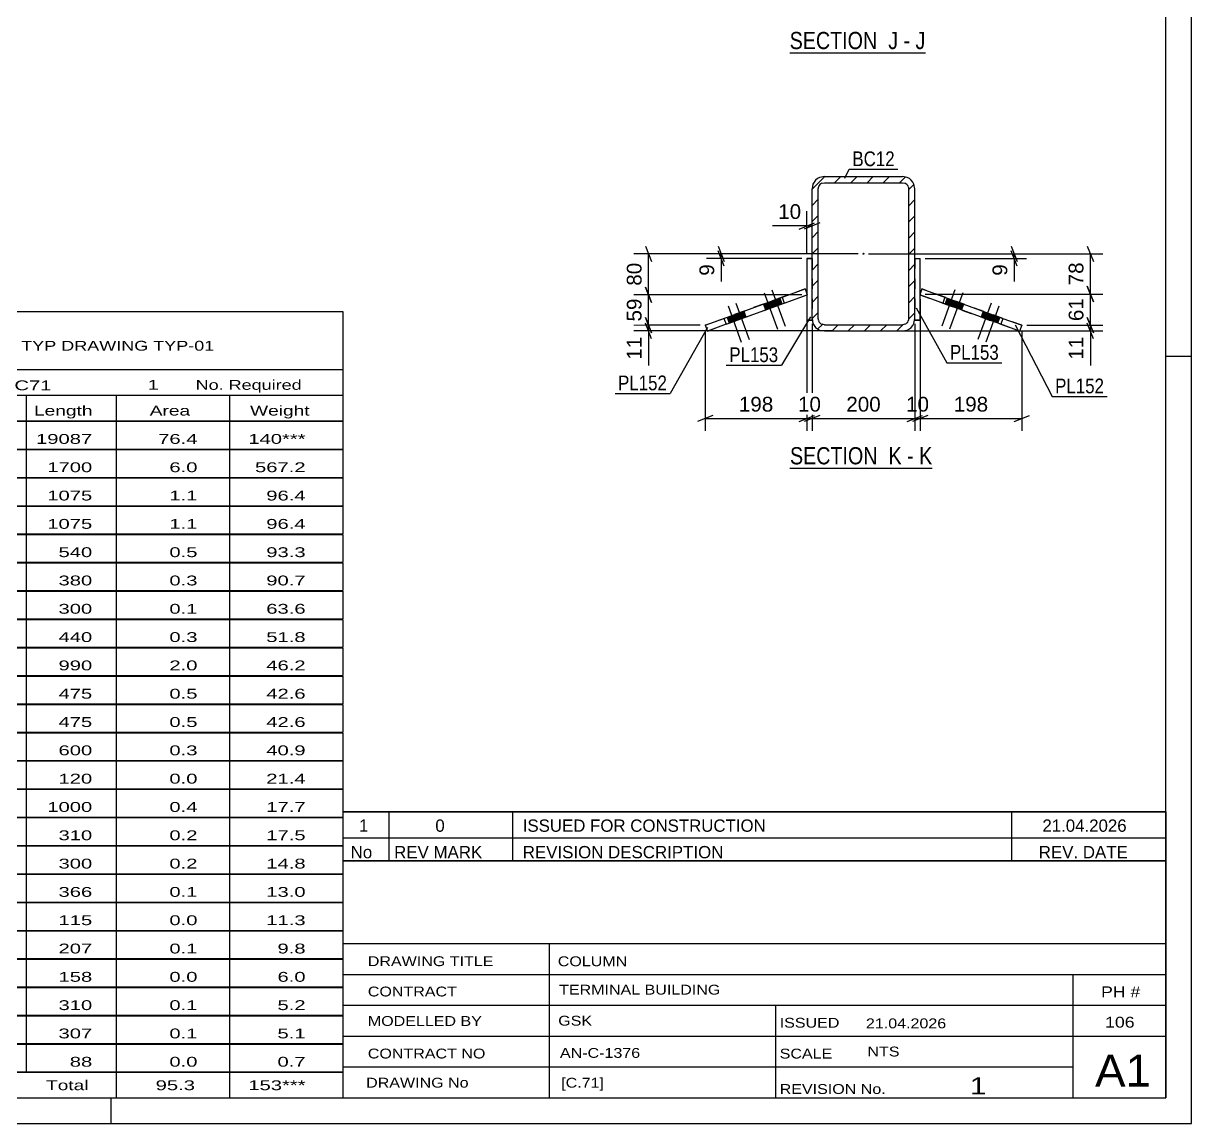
# Model space of a CAD drawing. Header units: millimetres. Extents: x -214 to 627, y -250 to 344.
# Drawn here: x 400.1 to 627.1, y -250.5 to -36.7 of the extents above; entities that cross this region are included whole.
import ezdxf

# ---------------------------------------------------------------- set-up
doc = ezdxf.new("R2010")
doc.units = ezdxf.units.MM
doc.linetypes.add('DXK_LINE_DOT2', pattern=[3.9198, 1.9599, -1.9599])
doc.linetypes.add('DXK_LINE_DOT3', pattern=[5.9187, 2.979, -0.9799, 0.9799, -0.9799])
doc.styles.add('Arial', font='ARIAL.TTF', dxfattribs={"height": 0.2})
doc.styles.add('Arial Narrow', font='ARIALN.TTF', dxfattribs={"height": 0.2})

# ---------------------------------------------------------------- blocks, each defined once
blk = doc.blocks.new('Unknown-284856835-1134')
at = {"color": 5, "linetype": 'Continuous'}
for p, q in [((627.14, -250.46), (627.14, 343.54)), ((622.14, -245.46), (622.14, 338.54)), ((627.14, -101.46), (622.14, -101.46)), ((-208.86, -245.46), (622.14, -245.46)), ((417.14, -250.46), (417.14, -245.46)), ((-213.86, -250.46), (627.14, -250.46))]:
    blk.add_line(p, q, dxfattribs=at)
blk = doc.blocks.new('Unknown-284856835-19 - 1253')
at = {"color": 6, "linetype": 'Continuous'}
blk.add_line((549.08, -123.13), (576.72, -123.13), dxfattribs=at)
at = {"color": 0, "linetype": 'Continuous'}
blk.add_wipeout([(567.18, -122.38), (567.18, -118.88), (549.08, -118.88), (549.08, -122.38)], dxfattribs=at)
at = {"color": 7, "linetype": 'Continuous', "style": 'Arial Narrow'}
blk.add_text('SECTION ', height=3.34, dxfattribs=at).set_placement((549.08, -122.38))
at = {"color": 0, "linetype": 'Continuous'}
blk.add_wipeout([(570.79, -122.38), (570.79, -118.88), (568.23, -118.88), (568.23, -122.38)], dxfattribs=at)
blk.add_wipeout([(573.12, -122.38), (573.12, -118.88), (571.84, -118.88), (571.84, -122.38)], dxfattribs=at)
at = {"color": 7, "linetype": 'Continuous', "style": 'Arial Narrow'}
for s, p in [('K', (568.23, -122.38)), ('-', (571.84, -122.38))]:
    blk.add_text(s, height=3.34, dxfattribs=at).set_placement(p)
at = {"color": 0, "linetype": 'Continuous'}
blk.add_wipeout([(576.72, -122.38), (576.72, -118.88), (574.17, -118.88), (574.17, -122.38)], dxfattribs=at)
at = {"color": 7, "linetype": 'Continuous', "style": 'Arial Narrow'}
blk.add_text('K', height=3.34, dxfattribs=at).set_placement((574.17, -122.38))
blk = doc.blocks.new('Unknown-284856835-15 - 5912')
at = {"color": 6, "linetype": 'Continuous'}
blk.add_line((549.02, -42.46), (575.39, -42.46), dxfattribs=at)
at = {"color": 0, "linetype": 'Continuous'}
blk.add_wipeout([(567.13, -41.71), (567.13, -38.21), (549.02, -38.21), (549.02, -41.71)], dxfattribs=at)
at = {"color": 7, "linetype": 'Continuous', "style": 'Arial Narrow'}
blk.add_text('SECTION ', height=3.34, dxfattribs=at).set_placement((549.02, -41.71))
at = {"color": 0, "linetype": 'Continuous'}
blk.add_wipeout([(570.1, -41.71), (570.1, -38.21), (568.18, -38.21), (568.18, -41.71)], dxfattribs=at)
at = {"color": 7, "linetype": 'Continuous', "style": 'Arial Narrow'}
blk.add_text('J', height=3.34, dxfattribs=at).set_placement((568.18, -41.71))
at = {"color": 0, "linetype": 'Continuous'}
blk.add_wipeout([(572.42, -41.71), (572.42, -38.21), (571.15, -38.21), (571.15, -41.71)], dxfattribs=at)
at = {"color": 7, "linetype": 'Continuous', "style": 'Arial Narrow'}
blk.add_text('-', height=3.34, dxfattribs=at).set_placement((571.15, -41.71))
at = {"color": 0, "linetype": 'Continuous'}
blk.add_wipeout([(575.39, -41.71), (575.39, -38.21), (573.47, -38.21), (573.47, -41.71)], dxfattribs=at)
at = {"color": 7, "linetype": 'Continuous', "style": 'Arial Narrow'}
blk.add_text('J', height=3.34, dxfattribs=at).set_placement((573.47, -41.71))
blk = doc.blocks.new('Bolt-284856835-1392 - 1253')
at = {"linetype": 'Continuous'}
for points in [[(544.32, -92.37), (546.01, -91.76), (545.6, -90.63), (543.91, -91.25)], [(545.83, -91.82), (547.52, -91.21), (547.11, -90.08), (545.42, -90.7)], [(538.8, -94.38), (540.49, -93.76), (540.08, -92.64), (538.39, -93.25)], [(537.29, -94.93), (538.99, -94.31), (538.58, -93.19), (536.88, -93.8)]]:
    blk.add_hatch(color=1, dxfattribs=at).paths.add_polyline_path(points)
at = {"color": 1, "linetype": 'Continuous'}
for p, q in [((545.58, -88.51), (548.14, -95.56)), ((544.07, -89.06), (546.63, -96.11)), ((545.42, -90.7), (545.83, -91.82)), ((545.6, -90.63), (546.01, -91.76)), ((547.11, -90.08), (547.52, -91.21)), ((537.05, -91.61), (539.61, -98.66)), ((538.55, -91.07), (541.12, -98.11)), ((540.08, -92.64), (540.49, -93.76)), ((543.91, -91.25), (544.32, -92.37)), ((536.88, -93.8), (537.29, -94.93)), ((538.39, -93.25), (538.8, -94.38)), ((538.58, -93.19), (538.99, -94.31))]:
    blk.add_line(p, q, dxfattribs=at)
blk = doc.blocks.new('Part-284856835-1376 - 1253')
at = {"linetype": 'Continuous'}
h = blk.add_hatch(dxfattribs=at)
h.set_pattern_fill('', scale=0.7, style=0, pattern_type=0)
h.set_pattern_definition([(45, (553.3642, -94.0709), (-1.57154, 1.57154), [])])
h.paths.add_polyline_path([(553.36, -68.87), (553.36, -94.07), (553.55, -94.99), (554.07, -95.77), (554.85, -96.29), (555.76, -96.47), (570.96, -96.47), (571.88, -96.29), (572.66, -95.77), (573.18, -94.99), (573.36, -94.07), (573.36, -68.87), (573.18, -67.95), (572.66, -67.17), (571.88, -66.65), (570.96, -66.47), (555.76, -66.47), (554.85, -66.65), (554.07, -67.17), (553.55, -67.95)])
h.paths.add_polyline_path([(554.92, -68.02), (555.31, -67.76), (555.76, -67.67), (570.96, -67.67), (571.42, -67.76), (571.81, -68.02), (572.07, -68.41), (572.16, -68.87), (572.16, -94.07), (572.07, -94.53), (571.81, -94.92), (571.42, -95.18), (570.96, -95.27), (555.76, -95.27), (555.31, -95.18), (554.92, -94.92), (554.66, -94.53), (554.56, -94.07), (554.56, -68.87), (554.66, -68.41)])
blk.add_hatch(color=246, dxfattribs=at).paths.add_polyline_path([(563.36, -81.57, -1), (563.36, -81.37, -1)])
at = {"color": 2, "linetype": 'Continuous'}
for p, q in [((553.55, -67.95), (553.36, -68.87)), ((555.76, -66.47), (554.85, -66.65)), ((555.31, -67.76), (555.76, -67.67)), ((555.76, -66.47), (570.96, -66.47)), ((555.76, -67.67), (570.96, -67.67)), ((571.88, -66.65), (570.96, -66.47)), ((570.96, -67.67), (571.42, -67.76)), ((573.36, -68.87), (573.18, -67.95)), ((553.36, -94.07), (553.36, -68.87)), ((554.56, -68.87), (554.66, -68.41)), ((554.56, -94.07), (554.56, -68.87)), ((572.07, -68.41), (572.16, -68.87)), ((572.16, -94.07), (572.16, -68.87)), ((573.36, -94.07), (573.36, -68.87)), ((553.36, -94.07), (553.55, -94.99)), ((554.66, -94.53), (554.56, -94.07)), ((555.76, -95.27), (555.31, -95.18)), ((555.76, -95.27), (570.96, -95.27)), ((571.42, -95.18), (570.96, -95.27)), ((572.16, -94.07), (572.07, -94.53)), ((573.18, -94.99), (573.36, -94.07)), ((554.85, -96.29), (555.76, -96.47)), ((555.76, -96.47), (570.96, -96.47)), ((570.96, -96.47), (571.88, -96.29))]:
    blk.add_line(p, q, dxfattribs=at)
at = {"color": 7, "linetype": 'DXK_LINE_DOT2'}
for p, q in [((555.76, -66.47), (555.76, -66.47)), ((555.76, -67.67), (555.76, -67.67)), ((570.96, -66.47), (570.96, -66.47)), ((570.96, -67.67), (570.96, -67.67)), ((553.36, -68.87), (553.36, -68.87)), ((554.56, -68.87), (554.56, -68.87)), ((572.16, -68.87), (572.16, -68.87)), ((573.36, -68.87), (573.36, -68.87)), ((553.36, -94.07), (553.36, -94.07)), ((554.56, -94.07), (554.56, -94.07)), ((555.76, -95.27), (555.76, -95.27)), ((570.96, -95.27), (570.96, -95.27)), ((572.16, -94.07), (572.16, -94.07)), ((573.36, -94.07), (573.36, -94.07)), ((555.76, -96.47), (555.76, -96.47)), ((570.96, -96.47), (570.96, -96.47))]:
    blk.add_line(p, q, dxfattribs=at)
at = {"color": 7, "linetype": 'DXK_LINE_DOT3'}
blk.add_line((563.36, -81.47), (563.36, -81.47), dxfattribs=at)
at = {"color": 246, "linetype": 'DXK_LINE_DOT2'}
blk.add_line((563.36, -81.47), (563.36, -81.47), dxfattribs=at)
at = {"color": 246, "linetype": 'Continuous'}
blk.add_circle((563.36, -81.47), 0.1, dxfattribs=at)
at = {"color": 2, "linetype": 'Continuous'}
for centre, radius, start, end in [((555.76, -68.87), 2.4, 112.5, 157.5), ((555.76, -68.87), 1.2, 112.5, 157.5), ((570.96, -68.87), 1.2, 22.5, 67.5), ((570.96, -68.87), 2.4, 22.5, 67.5), ((555.76, -94.07), 2.4, 202.5, 247.5), ((555.76, -94.07), 1.2, 202.5, 247.5), ((570.96, -94.07), 1.2, 292.5, 337.5), ((570.96, -94.07), 2.4, 292.5, 337.5)]:
    blk.add_arc(centre, radius, start, end, dxfattribs=at)
blk = doc.blocks.new('Part-284856835-1332 - 1253')
at = {"color": 2, "linetype": 'Continuous'}
for p, q in [((573.36, -82.39), (574.36, -82.39)), ((573.36, -82.4), (574.36, -82.4)), ((574.36, -94.4), (574.36, -82.4)), ((573.36, -94.4), (573.36, -94.07)), ((574.36, -94.4), (573.36, -94.4))]:
    blk.add_line(p, q, dxfattribs=at)
at = {"color": 7, "linetype": 'DXK_LINE_DOT2'}
for p, q in [((573.36, -82.39), (573.36, -94.07)), ((574.36, -82.39), (574.36, -82.4)), ((573.36, -94.39), (574.36, -94.39))]:
    blk.add_line(p, q, dxfattribs=at)
blk = doc.blocks.new('Part-284856835-1316 - 1253')
at = {"color": 2, "linetype": 'Continuous'}
for p, q in [((574.72, -88.3), (574.31, -89.43)), ((574.72, -88.3), (590.48, -94.04)), ((590.07, -95.16), (574.31, -89.43)), ((590.48, -94.04), (590.07, -95.16)), ((593.71, -96.49), (590.07, -95.16)), ((590.48, -94.04), (594.12, -95.36)), ((594.12, -95.36), (593.71, -96.49))]:
    blk.add_line(p, q, dxfattribs=at)
at = {"color": 7, "linetype": 'DXK_LINE_DOT2'}
for p, q in [((574.72, -88.3), (574.31, -89.43)), ((574.72, -88.3), (574.72, -88.3)), ((579.2, -89.93), (574.72, -88.3)), ((574.31, -89.43), (574.31, -89.43)), ((574.31, -89.43), (578.79, -91.06)), ((579.2, -89.93), (578.79, -91.06)), ((594.12, -95.36), (579.2, -89.93)), ((578.79, -91.06), (593.71, -96.49))]:
    blk.add_line(p, q, dxfattribs=at)
blk = doc.blocks.new('Part-284856835-1272 - 1253')
at = {"color": 2, "linetype": 'Continuous'}
for p, q in [((536.24, -94.03), (552, -88.3)), ((552, -88.3), (552.41, -89.43)), ((536.65, -95.16), (552.41, -89.43)), ((532.61, -95.36), (536.24, -94.03)), ((532.61, -95.36), (533.02, -96.49)), ((536.65, -95.16), (533.02, -96.49)), ((536.24, -94.03), (536.65, -95.16))]:
    blk.add_line(p, q, dxfattribs=at)
at = {"color": 7, "linetype": 'DXK_LINE_DOT2'}
for p, q in [((552, -88.3), (547.53, -89.93)), ((552, -88.3), (552, -88.3)), ((552, -88.3), (552.41, -89.43)), ((547.53, -89.93), (532.61, -95.36)), ((547.53, -89.93), (547.94, -91.06)), ((547.94, -91.06), (552.41, -89.43)), ((552.41, -89.43), (552.41, -89.43)), ((533.02, -96.49), (547.94, -91.06))]:
    blk.add_line(p, q, dxfattribs=at)
blk = doc.blocks.new('Part-284856835-1337 - 1253')
at = {"color": 2, "linetype": 'Continuous'}
for p, q in [((552.36, -82.39), (553.36, -82.39)), ((553.36, -82.4), (552.36, -82.4)), ((552.36, -82.4), (552.36, -94.4)), ((552.36, -94.4), (553.36, -94.4)), ((553.36, -94.07), (553.36, -94.4))]:
    blk.add_line(p, q, dxfattribs=at)
at = {"color": 7, "linetype": 'DXK_LINE_DOT2'}
for p, q in [((552.36, -82.4), (552.36, -82.39)), ((552.36, -82.4), (552.36, -82.39)), ((553.36, -82.39), (553.36, -94.07)), ((553.36, -94.39), (552.36, -94.39))]:
    blk.add_line(p, q, dxfattribs=at)
blk = doc.blocks.new('Bolt-284856835-1391 - 1253')
at = {"linetype": 'Continuous'}
for points in [[(579.21, -91.21), (580.9, -91.83), (581.31, -90.7), (579.62, -90.08)], [(580.72, -91.76), (582.41, -92.38), (582.82, -91.25), (581.13, -90.63)], [(586.23, -93.77), (587.93, -94.38), (588.34, -93.25), (586.64, -92.64)], [(587.74, -94.32), (589.43, -94.93), (589.85, -93.8), (588.15, -93.19)]]:
    blk.add_hatch(color=1, dxfattribs=at).paths.add_polyline_path(points)
at = {"color": 1, "linetype": 'Continuous'}
for p, q in [((581.15, -88.51), (578.59, -95.56)), ((579.62, -90.08), (579.21, -91.21)), ((582.66, -89.06), (580.1, -96.11)), ((581.13, -90.63), (580.72, -91.76)), ((581.31, -90.7), (580.9, -91.83)), ((582.82, -91.25), (582.41, -92.38)), ((588.17, -91.07), (585.61, -98.11)), ((586.64, -92.64), (586.23, -93.77)), ((589.68, -91.62), (587.12, -98.66)), ((588.15, -93.19), (587.74, -94.32)), ((588.34, -93.25), (587.93, -94.38)), ((589.85, -93.8), (589.43, -94.93))]:
    blk.add_line(p, q, dxfattribs=at)
blk = doc.blocks.new('StraightDimension-284856835-1444 - 1253')
at = {"color": 7, "linetype": 'Continuous'}
for p, q in [((531.61, -95.36), (518.73, -95.36)), ((520.98, -93.86), (522.18, -96.86)), ((522.18, -97.97), (520.98, -94.97)), ((521.58, -96.47), (521.58, -95.36)), ((557.5, -96.47), (518.73, -96.47))]:
    blk.add_line(p, q, dxfattribs=at)
at = {"color": 0}
blk.add_wipeout([(520.83, -97), (516.63, -97), (516.63, -102.65), (520.83, -102.65)], dxfattribs=at)
at = {"color": 7, "linetype": 'Continuous'}
blk.add_line((521.58, -96.47), (521.58, -103.17), dxfattribs=at)
blk.add_line((521.58, -96.47), (521.58, -103.17), dxfattribs=at)
at = {"color": 3, "style": 'Arial'}
blk.add_text('11', height=2.865, rotation=90.0002, dxfattribs=at).set_placement((520.23, -102.05))
blk = doc.blocks.new('StraightDimension-284856835-1578 - 1253')
at = {"color": 7, "linetype": 'Continuous'}
for p, q in [((595.12, -95.36), (609.86, -95.36)), ((606.86, -93.86), (608.06, -96.86)), ((608.06, -97.97), (606.86, -94.97)), ((607.46, -96.47), (607.46, -95.36)), ((570.13, -96.47), (609.86, -96.47))]:
    blk.add_line(p, q, dxfattribs=at)
at = {"color": 0}
blk.add_wipeout([(606.71, -97), (602.51, -97), (602.51, -102.65), (606.71, -102.65)], dxfattribs=at)
at = {"color": 7, "linetype": 'Continuous'}
blk.add_line((607.46, -96.47), (607.46, -103.17), dxfattribs=at)
blk.add_line((607.46, -96.47), (607.46, -103.17), dxfattribs=at)
at = {"color": 3, "style": 'Arial'}
blk.add_text('11', height=2.865, rotation=90.0002, dxfattribs=at).set_placement((606.11, -102.05))
blk = doc.blocks.new('StraightDimension-284856835-1455 - 1253')
at = {"color": 7, "linetype": 'Continuous'}
for p, q in [((520.98, -87.95), (522.18, -90.95)), ((551.36, -89.45), (518.73, -89.45)), ((521.58, -95.36), (521.58, -89.45)), ((531.61, -95.36), (518.73, -95.36)), ((522.18, -96.86), (520.98, -93.86))]:
    blk.add_line(p, q, dxfattribs=at)
at = {"color": 0}
blk.add_wipeout([(520.83, -89.58), (516.63, -89.58), (516.63, -95.23), (520.83, -95.23)], dxfattribs=at)
at = {"color": 3, "style": 'Arial'}
blk.add_text('59', height=2.865, rotation=90.0002, dxfattribs=at).set_placement((520.23, -94.63))
blk = doc.blocks.new('StraightDimension-284856835-1543 - 1253')
at = {"color": 7, "linetype": 'Continuous'}
for p, q in [((552.36, -90.45), (552.36, -115.88)), ((532.61, -96.36), (532.61, -115.88)), ((534.11, -112.88), (531.11, -114.08)), ((532.61, -113.48), (552.36, -113.48)), ((550.86, -114.08), (553.86, -112.88))]:
    blk.add_line(p, q, dxfattribs=at)
at = {"color": 0}
blk.add_wipeout([(546.42, -112.73), (546.42, -108.53), (538.55, -108.53), (538.55, -112.73)], dxfattribs=at)
at = {"color": 3, "style": 'Arial'}
blk.add_text('198', height=2.865, dxfattribs=at).set_placement((539.15, -112.13))
blk = doc.blocks.new('StraightDimension-284856835-1586 - 1253')
at = {"color": 7, "linetype": 'Continuous'}
for p, q in [((564.36, -81.47), (609.86, -81.47)), ((606.86, -79.97), (608.06, -82.97)), ((607.46, -89.29), (607.46, -81.47)), ((608.06, -90.79), (606.86, -87.79)), ((575.36, -89.29), (609.86, -89.29))]:
    blk.add_line(p, q, dxfattribs=at)
at = {"color": 0}
blk.add_wipeout([(606.71, -82.56), (602.51, -82.56), (602.51, -88.2), (606.71, -88.2)], dxfattribs=at)
at = {"color": 3, "style": 'Arial'}
blk.add_text('78', height=2.865, rotation=90.0002, dxfattribs=at).set_placement((606.11, -87.6))
blk = doc.blocks.new('StraightDimension-284856835-1433 - 1253')
at = {"color": 7, "linetype": 'Continuous'}
for p, q in [((564.36, -81.47), (595.06, -81.47)), ((592.06, -79.97), (593.26, -82.97)), ((593.26, -83.9), (592.06, -80.9)), ((592.66, -82.4), (592.66, -81.47)), ((575.36, -82.4), (595.06, -82.4))]:
    blk.add_line(p, q, dxfattribs=at)
at = {"color": 0}
blk.add_wipeout([(591.91, -82.92), (587.71, -82.92), (587.71, -86.34), (591.91, -86.34)], dxfattribs=at)
at = {"color": 7, "linetype": 'Continuous'}
blk.add_line((592.66, -82.4), (592.66, -86.87), dxfattribs=at)
blk.add_line((592.66, -82.4), (592.66, -86.87), dxfattribs=at)
at = {"color": 3, "style": 'Arial'}
blk.add_text('9', height=2.87, rotation=90.0002, dxfattribs=at).set_placement((591.31, -85.74))
blk = doc.blocks.new('StraightDimension-284856835-1472 - 1253')
at = {"color": 7, "linetype": 'Continuous'}
for p, q in [((562.36, -81.47), (518.73, -81.47)), ((520.98, -79.97), (522.18, -82.97)), ((521.58, -89.45), (521.58, -81.47)), ((522.18, -90.95), (520.98, -87.95)), ((551.36, -89.45), (518.73, -89.45))]:
    blk.add_line(p, q, dxfattribs=at)
at = {"color": 0}
blk.add_wipeout([(520.83, -82.64), (516.63, -82.64), (516.63, -88.28), (520.83, -88.28)], dxfattribs=at)
at = {"color": 3, "style": 'Arial'}
blk.add_text('80', height=2.865, rotation=90.0002, dxfattribs=at).set_placement((520.23, -87.68))
blk = doc.blocks.new('StraightDimension-284856835-1487 - 1253')
at = {"color": 7, "linetype": 'Continuous'}
for p, q in [((574.36, -90.29), (574.36, -115.88)), ((573.36, -95.07), (573.36, -115.88)), ((571.86, -114.08), (574.86, -112.88)), ((575.86, -112.88), (572.86, -114.08)), ((573.36, -113.48), (574.36, -113.48))]:
    blk.add_line(p, q, dxfattribs=at)
at = {"color": 0}
blk.add_wipeout([(576.69, -112.73), (576.69, -108.53), (571.04, -108.53), (571.04, -112.73)], dxfattribs=at)
at = {"color": 3, "style": 'Arial'}
blk.add_text('10', height=2.865, dxfattribs=at).set_placement((571.64, -112.13))
blk = doc.blocks.new('StraightDimension-284856835-1503 - 1253')
at = {"color": 7, "linetype": 'Continuous'}
for p, q in [((574.36, -90.29), (574.36, -115.88)), ((594.12, -96.36), (594.12, -115.88)), ((575.86, -112.88), (572.86, -114.08)), ((574.36, -113.48), (594.12, -113.48)), ((592.62, -114.08), (595.62, -112.88))]:
    blk.add_line(p, q, dxfattribs=at)
at = {"color": 0}
blk.add_wipeout([(588.18, -112.73), (588.18, -108.53), (580.31, -108.53), (580.31, -112.73)], dxfattribs=at)
at = {"color": 3, "style": 'Arial'}
blk.add_text('198', height=2.865, dxfattribs=at).set_placement((580.91, -112.13))
blk = doc.blocks.new('StraightDimension-284856835-1512 - 1253')
at = {"color": 7, "linetype": 'Continuous'}
for p, q in [((553.36, -95.07), (553.36, -115.88)), ((573.36, -95.07), (573.36, -115.88)), ((554.86, -112.88), (551.86, -114.08)), ((553.36, -113.48), (573.36, -113.48)), ((571.86, -114.08), (574.86, -112.88))]:
    blk.add_line(p, q, dxfattribs=at)
at = {"color": 0}
blk.add_wipeout([(567.3, -112.73), (567.3, -108.53), (559.43, -108.53), (559.43, -112.73)], dxfattribs=at)
at = {"color": 3, "style": 'Arial'}
blk.add_text('200', height=2.865, dxfattribs=at).set_placement((560.03, -112.13))
blk = doc.blocks.new('StraightDimension-284856835-1526 - 1253')
at = {"color": 7, "linetype": 'Continuous'}
for p, q in [((552.36, -90.45), (552.36, -115.88)), ((553.36, -95.07), (553.36, -115.88)), ((550.86, -114.08), (553.86, -112.88)), ((554.86, -112.88), (551.86, -114.08)), ((552.36, -113.48), (553.36, -113.48))]:
    blk.add_line(p, q, dxfattribs=at)
at = {"color": 0}
blk.add_wipeout([(555.69, -112.73), (555.69, -108.53), (550.04, -108.53), (550.04, -112.73)], dxfattribs=at)
at = {"color": 3, "style": 'Arial'}
blk.add_text('10', height=2.865, dxfattribs=at).set_placement((550.64, -112.13))
blk = doc.blocks.new('StraightDimension-284856835-1556 - 1253')
at = {"color": 7, "linetype": 'Continuous'}
for p, q in [((552.36, -81.39), (552.36, -73.21)), ((553.36, -81.39), (553.36, -73.21)), ((550.86, -76.66), (553.86, -75.46)), ((554.86, -75.46), (551.86, -76.66)), ((552.36, -76.06), (553.36, -76.06))]:
    blk.add_line(p, q, dxfattribs=at)
at = {"color": 0}
blk.add_wipeout([(551.84, -75.31), (551.84, -71.11), (546.19, -71.11), (546.19, -75.31)], dxfattribs=at)
at = {"color": 7, "linetype": 'Continuous'}
blk.add_line((552.36, -76.06), (545.67, -76.06), dxfattribs=at)
blk.add_line((552.36, -76.06), (545.67, -76.06), dxfattribs=at)
at = {"color": 3, "style": 'Arial'}
blk.add_text('10', height=2.865, dxfattribs=at).set_placement((546.79, -74.71))
blk = doc.blocks.new('StraightDimension-284856835-1567 - 1253')
at = {"color": 7, "linetype": 'Continuous'}
for p, q in [((606.86, -87.79), (608.06, -90.79)), ((575.36, -89.29), (609.86, -89.29)), ((607.46, -95.36), (607.46, -89.29)), ((595.12, -95.36), (609.86, -95.36)), ((608.06, -96.86), (606.86, -93.86))]:
    blk.add_line(p, q, dxfattribs=at)
at = {"color": 0}
blk.add_wipeout([(606.71, -89.5), (602.51, -89.5), (602.51, -95.15), (606.71, -95.15)], dxfattribs=at)
at = {"color": 3, "style": 'Arial'}
blk.add_text('61', height=2.865, rotation=90.0002, dxfattribs=at).set_placement((606.11, -94.55))
blk = doc.blocks.new('StraightDimension-284856835-1598 - 1253')
at = {"color": 7, "linetype": 'Continuous'}
for p, q in [((562.36, -81.47), (532.85, -81.47)), ((535.1, -79.97), (536.3, -82.97)), ((536.3, -83.89), (535.1, -80.89)), ((535.7, -82.39), (535.7, -81.47)), ((551.36, -82.39), (532.85, -82.39))]:
    blk.add_line(p, q, dxfattribs=at)
at = {"color": 0}
blk.add_wipeout([(534.95, -82.92), (530.75, -82.92), (530.75, -86.34), (534.95, -86.34)], dxfattribs=at)
at = {"color": 7, "linetype": 'Continuous'}
blk.add_line((535.7, -82.39), (535.7, -86.87), dxfattribs=at)
blk.add_line((535.7, -82.39), (535.7, -86.87), dxfattribs=at)
at = {"color": 3, "style": 'Arial'}
blk.add_text('9', height=2.87, rotation=90.0002, dxfattribs=at).set_placement((534.35, -85.74))
blk = doc.blocks.new('Unknown-284856835-10414')
at = {"color": 7, "linetype": 'Continuous'}
for p, q in [((462.14, -199.41), (462.14, -245.46)), ((462.14, -199.41), (622.14, -199.41)), ((622.14, -199.46), (622.14, -245.46)), ((462.14, -215.46), (622.14, -215.46)), ((502.28, -215.46), (502.28, -245.46)), ((462.14, -221.46), (622.14, -221.46)), ((604.14, -245.41), (604.14, -221.41)), ((462.14, -227.46), (622.14, -227.46)), ((546.28, -227.46), (546.28, -245.46)), ((462.14, -233.46), (622.14, -233.46)), ((462.14, -239.46), (604.14, -239.46)), ((462.14, -245.46), (622.14, -245.46))]:
    blk.add_line(p, q, dxfattribs=at)
at = {"color": 7, "style": 'Arial Narrow'}
for s, height, width, p in [('DRAWING TITLE', 1.9089, 1.425378, (467.03, -219.86)), ('COLUMN', 1.909, 1.425378, (503.95, -219.88)), ('CONTRACT', 1.909, 1.425378, (467.03, -225.75)), ('TERMINAL BUILDING', 1.9089, 1.425378, (504.2, -225.39)), ('MODELLED BY', 1.9089, 1.425378, (467.03, -231.48)), ('GSK', 1.909, 1.425378, (504.03, -231.42)), ('ISSUED', 1.909, 1.425378, (547.08, -231.82)), ('21.04.2026', 1.909, 1.425378, (563.84, -231.94)), ('CONTRACT NO', 1.9089, 1.425378, (467.03, -237.8)), ('AN-C-1376', 1.909, 1.425378, (504.37, -237.68)), ('SCALE', 1.909, 1.425378, (547.08, -237.81)), ('A1', 6.204, 1.25, (608.38, -243.26)), ('DRAWING No', 1.909, 1.425378, (466.7, -243.46)), ('[C.71]', 1.909, 1.425378, (504.61, -243.47)), ('REVISION No.', 1.9089, 1.425378, (547.08, -244.69)), ('1', 3.34, 1.5, (584.06, -244.78))]:
    blk.add_text(s, height=height, dxfattribs=dict(at, width=width)).set_placement(p)
at = {"color": 7, "linetype": 'Continuous', "style": 'Arial Narrow'}
for s, height, width, p in [('PH #', 2.1, 1.42538, (609.54, -225.91)), ('106', 2.1, 1.42538, (610.33, -231.81)), ('NTS', 1.909, 1.425378, (564.14, -237.41))]:
    blk.add_text(s, height=height, dxfattribs=dict(at, width=width)).set_placement(p)
blk = doc.blocks.new('Unknown-284856835-10415')
at = {"color": 7, "linetype": 'Continuous'}
for p, q in [((302.14, -92.71), (462.14, -92.71)), ((302.14, -103.96), (302.14, -92.71)), ((462.14, -92.71), (462.14, -103.96)), ((302.14, -103.96), (462.14, -103.96)), ((302.14, -103.96), (302.14, -108.96)), ((462.14, -103.96), (462.14, -108.96)), ((302.14, -108.96), (462.14, -108.96)), ((302.14, -108.96), (302.14, -113.96)), ((326.14, -108.96), (326.14, -113.96)), ((361.64, -108.96), (361.64, -113.96)), ((387.64, -108.96), (387.64, -113.96)), ((400.64, -108.96), (400.64, -113.96)), ((418.14, -108.96), (418.14, -113.96)), ((440.14, -108.96), (440.14, -113.96)), ((462.14, -108.96), (462.14, -113.96)), ((302.14, -113.96), (462.14, -113.96)), ((302.14, -114.01), (302.14, -119.41)), ((302.14, -114.01), (462.14, -114.01)), ((326.14, -113.96), (326.14, -119.46)), ((361.64, -113.96), (361.64, -119.46)), ((387.64, -113.96), (387.64, -119.46)), ((400.64, -113.96), (400.64, -119.46)), ((418.14, -113.96), (418.14, -119.46)), ((440.14, -113.96), (440.14, -119.46)), ((462.14, -114.01), (462.14, -119.41)), ((302.14, -119.41), (462.14, -119.41)), ((302.14, -119.51), (302.14, -124.91)), ((302.14, -119.51), (462.14, -119.51)), ((326.14, -119.46), (326.14, -124.96)), ((361.64, -119.46), (361.64, -124.96)), ((387.64, -119.46), (387.64, -124.96)), ((400.64, -119.46), (400.64, -124.96)), ((418.14, -119.46), (418.14, -124.96)), ((440.14, -119.46), (440.14, -124.96)), ((462.14, -119.51), (462.14, -124.91)), ((302.14, -124.91), (462.14, -124.91)), ((302.14, -125.01), (302.14, -130.41)), ((302.14, -125.01), (462.14, -125.01)), ((326.14, -124.96), (326.14, -130.46)), ((361.64, -124.96), (361.64, -130.46)), ((387.64, -124.96), (387.64, -130.46)), ((400.64, -124.96), (400.64, -130.46)), ((418.14, -124.96), (418.14, -130.46)), ((440.14, -124.96), (440.14, -130.46)), ((462.14, -125.01), (462.14, -130.41)), ((302.14, -130.41), (462.14, -130.41)), ((302.14, -130.51), (302.14, -135.91)), ((302.14, -130.51), (462.14, -130.51)), ((326.14, -130.46), (326.14, -135.96)), ((361.64, -130.46), (361.64, -135.96)), ((387.64, -130.46), (387.64, -135.96)), ((400.64, -130.46), (400.64, -135.96)), ((418.14, -130.46), (418.14, -135.96)), ((440.14, -130.46), (440.14, -135.96)), ((462.14, -130.51), (462.14, -135.91)), ((302.14, -135.91), (462.14, -135.91)), ((302.14, -136.01), (302.14, -141.41)), ((302.14, -136.01), (462.14, -136.01)), ((326.14, -135.96), (326.14, -141.46)), ((361.64, -135.96), (361.64, -141.46)), ((387.64, -135.96), (387.64, -141.46)), ((400.64, -135.96), (400.64, -141.46)), ((418.14, -135.96), (418.14, -141.46)), ((440.14, -135.96), (440.14, -141.46)), ((462.14, -136.01), (462.14, -141.41)), ((302.14, -141.41), (462.14, -141.41)), ((302.14, -141.51), (302.14, -146.91)), ((302.14, -141.51), (462.14, -141.51)), ((326.14, -141.46), (326.14, -146.96)), ((361.64, -141.46), (361.64, -146.96)), ((387.64, -141.46), (387.64, -146.96)), ((400.64, -141.46), (400.64, -146.96)), ((418.14, -141.46), (418.14, -146.96)), ((440.14, -141.46), (440.14, -146.96)), ((462.14, -141.51), (462.14, -146.91)), ((302.14, -146.91), (462.14, -146.91)), ((302.14, -147.01), (302.14, -152.41)), ((302.14, -147.01), (462.14, -147.01)), ((326.14, -146.96), (326.14, -152.46)), ((361.64, -146.96), (361.64, -152.46)), ((387.64, -146.96), (387.64, -152.46)), ((400.64, -146.96), (400.64, -152.46)), ((418.14, -146.96), (418.14, -152.46)), ((440.14, -146.96), (440.14, -152.46)), ((462.14, -147.01), (462.14, -152.41)), ((302.14, -152.41), (462.14, -152.41)), ((302.14, -152.51), (302.14, -157.91)), ((302.14, -152.51), (462.14, -152.51)), ((326.14, -152.46), (326.14, -157.96)), ((361.64, -152.46), (361.64, -157.96)), ((387.64, -152.46), (387.64, -157.96)), ((400.64, -152.46), (400.64, -157.96)), ((418.14, -152.46), (418.14, -157.96)), ((440.14, -152.46), (440.14, -157.96)), ((462.14, -152.51), (462.14, -157.91)), ((302.14, -157.91), (462.14, -157.91)), ((302.14, -158.01), (302.14, -163.41)), ((302.14, -158.01), (462.14, -158.01)), ((326.14, -157.96), (326.14, -163.46)), ((361.64, -157.96), (361.64, -163.46)), ((387.64, -157.96), (387.64, -163.46)), ((400.64, -157.96), (400.64, -163.46)), ((418.14, -157.96), (418.14, -163.46)), ((440.14, -157.96), (440.14, -163.46)), ((462.14, -158.01), (462.14, -163.41)), ((302.14, -163.41), (462.14, -163.41)), ((326.14, -163.46), (326.14, -168.96)), ((361.64, -163.46), (361.64, -168.96)), ((387.64, -163.46), (387.64, -168.96)), ((400.64, -163.46), (400.64, -168.96)), ((418.14, -163.46), (418.14, -168.96)), ((440.14, -163.46), (440.14, -168.96)), ((302.14, -163.51), (302.14, -168.91)), ((302.14, -163.51), (462.14, -163.51)), ((462.14, -163.51), (462.14, -168.91)), ((302.14, -168.91), (462.14, -168.91)), ((302.14, -169.01), (302.14, -174.41)), ((302.14, -169.01), (462.14, -169.01)), ((326.14, -168.96), (326.14, -174.46)), ((361.64, -168.96), (361.64, -174.46)), ((387.64, -168.96), (387.64, -174.46)), ((400.64, -168.96), (400.64, -174.46)), ((418.14, -168.96), (418.14, -174.46)), ((440.14, -168.96), (440.14, -174.46)), ((462.14, -169.01), (462.14, -174.41)), ((302.14, -174.41), (462.14, -174.41)), ((302.14, -174.51), (302.14, -179.91)), ((302.14, -174.51), (462.14, -174.51)), ((326.14, -174.46), (326.14, -179.96)), ((361.64, -174.46), (361.64, -179.96)), ((387.64, -174.46), (387.64, -179.96)), ((400.64, -174.46), (400.64, -179.96)), ((418.14, -174.46), (418.14, -179.96)), ((440.14, -174.46), (440.14, -179.96)), ((462.14, -174.51), (462.14, -179.91)), ((302.14, -179.91), (462.14, -179.91)), ((302.14, -180.01), (302.14, -185.41)), ((302.14, -180.01), (462.14, -180.01)), ((326.14, -179.96), (326.14, -185.46)), ((361.64, -179.96), (361.64, -185.46)), ((387.64, -179.96), (387.64, -185.46)), ((400.64, -179.96), (400.64, -185.46)), ((418.14, -179.96), (418.14, -185.46)), ((440.14, -179.96), (440.14, -185.46)), ((462.14, -180.01), (462.14, -185.41)), ((302.14, -185.41), (462.14, -185.41)), ((302.14, -185.51), (302.14, -190.91)), ((302.14, -185.51), (462.14, -185.51)), ((326.14, -185.46), (326.14, -190.96)), ((361.64, -185.46), (361.64, -190.96)), ((387.64, -185.46), (387.64, -190.96)), ((400.64, -185.46), (400.64, -190.96)), ((418.14, -185.46), (418.14, -190.96)), ((440.14, -185.46), (440.14, -190.96)), ((462.14, -185.51), (462.14, -190.91)), ((302.14, -190.91), (462.14, -190.91)), ((302.14, -191.01), (302.14, -196.41)), ((302.14, -191.01), (462.14, -191.01)), ((326.14, -190.96), (326.14, -196.46)), ((361.64, -190.96), (361.64, -196.46)), ((387.64, -190.96), (387.64, -196.46)), ((400.64, -190.96), (400.64, -196.46)), ((418.14, -190.96), (418.14, -196.46)), ((440.14, -190.96), (440.14, -196.46)), ((462.14, -191.01), (462.14, -196.41)), ((302.14, -196.41), (462.14, -196.41)), ((302.14, -196.51), (302.14, -201.91)), ((302.14, -196.51), (462.14, -196.51)), ((326.14, -196.46), (326.14, -201.96)), ((361.64, -196.46), (361.64, -201.96)), ((387.64, -196.46), (387.64, -201.96)), ((400.64, -196.46), (400.64, -201.96)), ((418.14, -196.46), (418.14, -201.96)), ((440.14, -196.46), (440.14, -201.96)), ((462.14, -196.51), (462.14, -201.91)), ((302.14, -201.91), (462.14, -201.91)), ((302.14, -202.01), (302.14, -207.41)), ((302.14, -202.01), (462.14, -202.01)), ((326.14, -201.96), (326.14, -207.46)), ((361.64, -201.96), (361.64, -207.46)), ((387.64, -201.96), (387.64, -207.46)), ((400.64, -201.96), (400.64, -207.46)), ((418.14, -201.96), (418.14, -207.46)), ((440.14, -201.96), (440.14, -207.46)), ((462.14, -202.01), (462.14, -207.41)), ((302.14, -207.41), (462.14, -207.41)), ((302.14, -207.51), (302.14, -212.91)), ((302.14, -207.51), (462.14, -207.51)), ((326.14, -207.46), (326.14, -212.96)), ((361.64, -207.46), (361.64, -212.96)), ((387.64, -207.46), (387.64, -212.96)), ((400.64, -207.46), (400.64, -212.96)), ((418.14, -207.46), (418.14, -212.96)), ((440.14, -207.46), (440.14, -212.96)), ((462.14, -207.51), (462.14, -212.91)), ((302.14, -212.91), (462.14, -212.91)), ((302.14, -213.01), (302.14, -218.41)), ((302.14, -213.01), (462.14, -213.01)), ((326.14, -212.96), (326.14, -218.46)), ((361.64, -212.96), (361.64, -218.46)), ((387.64, -212.96), (387.64, -218.46)), ((400.64, -212.96), (400.64, -218.46)), ((418.14, -212.96), (418.14, -218.46)), ((440.14, -212.96), (440.14, -218.46)), ((462.14, -213.01), (462.14, -218.41)), ((302.14, -218.41), (462.14, -218.41)), ((302.14, -218.51), (302.14, -223.91)), ((302.14, -218.51), (462.14, -218.51)), ((326.14, -218.46), (326.14, -223.96)), ((361.64, -218.46), (361.64, -223.96)), ((387.64, -218.46), (387.64, -223.96)), ((400.64, -218.46), (400.64, -223.96)), ((418.14, -218.46), (418.14, -223.96)), ((440.14, -218.46), (440.14, -223.96)), ((462.14, -218.51), (462.14, -223.91)), ((302.14, -223.91), (462.14, -223.91)), ((302.14, -224.01), (302.14, -229.41)), ((302.14, -224.01), (462.14, -224.01)), ((326.14, -223.96), (326.14, -229.46)), ((361.64, -223.96), (361.64, -229.46)), ((387.64, -223.96), (387.64, -229.46)), ((400.64, -223.96), (400.64, -229.46)), ((418.14, -223.96), (418.14, -229.46)), ((440.14, -223.96), (440.14, -229.46)), ((462.14, -224.01), (462.14, -229.41)), ((302.14, -229.41), (462.14, -229.41)), ((302.14, -229.51), (302.14, -234.91)), ((302.14, -229.51), (462.14, -229.51)), ((326.14, -229.46), (326.14, -234.96)), ((361.64, -229.46), (361.64, -234.96)), ((387.64, -229.46), (387.64, -234.96)), ((400.64, -229.46), (400.64, -234.96)), ((418.14, -229.46), (418.14, -234.96)), ((440.14, -229.46), (440.14, -234.96)), ((462.14, -229.51), (462.14, -234.91)), ((302.14, -234.91), (462.14, -234.91)), ((302.14, -235.01), (302.14, -240.41)), ((302.14, -235.01), (462.14, -235.01)), ((326.14, -234.96), (326.14, -240.46)), ((361.64, -234.96), (361.64, -240.46)), ((387.64, -234.96), (387.64, -240.46)), ((400.64, -234.96), (400.64, -240.46)), ((418.14, -234.96), (418.14, -240.46)), ((440.14, -234.96), (440.14, -240.46)), ((462.14, -235.01), (462.14, -240.41)), ((302.14, -240.41), (462.14, -240.41)), ((302.14, -240.46), (462.14, -240.46)), ((302.14, -240.46), (302.14, -245.46)), ((418.14, -240.46), (418.14, -245.46)), ((440.14, -240.46), (440.14, -245.46)), ((462.14, -240.46), (462.14, -245.46)), ((302.14, -245.46), (462.14, -245.46))]:
    blk.add_line(p, q, dxfattribs=at)
at = {"color": 7, "style": 'Arial Narrow'}
for s, height, width, p in [('GENERAL NOTES & WELD DETAILS :', 2.8633, 1.4, (303.3, -100.4)), ('REFER TYP DRAWING TYP-01', 1.9089, 1.6, (386.84, -100.3)), ("MATERIAL LIST FOR ASSEMBLY MK'D", 1.9089, 1.6, (303.3, -107.9)), ('C71', 1.909, 1.794707, (398.34, -107.99)), ('1', 1.91, 1.794707, (424.23, -107.9)), ('No. Required', 1.9089, 1.6, (433.56, -107.9)), ('Mark', 1.909, 1.7, (303.48, -112.96)), ('Profile', 1.909, 1.7, (336.56, -112.96)), ('Material', 1.909, 1.7, (366.68, -112.9)), ('No.', 1.909, 1.7, (391.64, -112.9)), ('Length', 1.909, 1.7, (402.14, -112.9)), ('Area', 1.909, 1.7, (424.64, -112.9)), ('Weight', 1.909, 1.7, (444.14, -112.9))]:
    blk.add_text(s, height=height, dxfattribs=dict(at, width=width)).set_placement(p)
at = {"color": 7, "linetype": 'Continuous', "style": 'Arial Narrow'}
for s, height, width, p in [('C71', 1.909, 1.794707, (303.64, -118.4)), ('SHS1000*24', 1.909, 1.794707, (328.14, -118.4)), ('E350', 1.909, 1.794707, (367.88, -118.4)), ('1', 1.91, 1.794707, (392, -118.4)), ('19087', 1.909, 1.794707, (402.54, -118.4)), ('76.4', 1.909, 1.794707, (426.28, -118.4)), ('140***', 1.909, 1.794707, (443.8, -118.4)), ('BP3', 1.909, 1.794707, (303.64, -123.9)), ('PL25*1700', 1.909, 1.794707, (328.14, -123.9)), ('E350', 1.909, 1.794707, (367.88, -123.9)), ('1', 1.91, 1.794707, (392, -123.9)), ('1700', 1.909, 1.794707, (404.73, -123.9)), ('6.0', 1.909, 1.794707, (428.46, -123.9)), ('567.2', 1.909, 1.794707, (445.1, -123.9)), ('BC12', 1.909, 1.794707, (303.64, -129.4)), ('RHS300*200*12', 1.9089, 1.794707, (328.14, -129.4)), ('E350', 1.909, 1.794707, (367.88, -129.4)), ('1', 1.91, 1.794707, (392, -129.4)), ('1075', 1.909, 1.794707, (404.73, -129.4)), ('1.1', 1.909, 1.794707, (428.46, -129.4)), ('96.4', 1.909, 1.794707, (447.29, -129.4)), ('TC10', 1.909, 1.794707, (303.64, -134.9)), ('RHS300*200*12', 1.9089, 1.794707, (328.14, -134.9)), ('E350', 1.909, 1.794707, (367.88, -134.9)), ('1', 1.91, 1.794707, (392, -134.9)), ('1075', 1.909, 1.794707, (404.73, -134.9)), ('1.1', 1.909, 1.794707, (428.46, -134.9)), ('96.4', 1.909, 1.794707, (447.29, -134.9)), ('SP5', 1.909, 1.794707, (303.64, -140.4)), ('PL25*440', 1.909, 1.794707, (328.14, -140.4)), ('E350', 1.909, 1.794707, (367.88, -140.4)), ('2', 1.91, 1.794707, (392, -140.4)), ('540', 1.909, 1.794707, (406.91, -140.4)), ('0.5', 1.909, 1.794707, (428.46, -140.4)), ('93.3', 1.909, 1.794707, (447.29, -140.4)), ('SP20', 1.909, 1.794707, (303.64, -145.9)), ('PL20*380', 1.909, 1.794707, (328.14, -145.9)), ('E350', 1.909, 1.794707, (367.88, -145.9)), ('4', 1.91, 1.794707, (392, -145.9)), ('380', 1.909, 1.794707, (406.91, -145.9)), ('0.3', 1.909, 1.794707, (428.46, -145.9)), ('90.7', 1.909, 1.794707, (447.29, -145.9)), ('ST1', 1.909, 1.794707, (303.64, -151.4)), ('PL20*300', 1.909, 1.794707, (328.14, -151.4)), ('E350', 1.909, 1.794707, (367.88, -151.4)), ('8', 1.91, 1.794707, (392, -151.4)), ('300', 1.909, 1.794707, (406.91, -151.4)), ('0.1', 1.909, 1.794707, (428.46, -151.4)), ('63.6', 1.909, 1.794707, (447.29, -151.4)), ('SP6', 1.909, 1.794707, (303.64, -156.9)), ('PL25*300', 1.909, 1.794707, (328.14, -156.9)), ('E350', 1.909, 1.794707, (367.88, -156.9)), ('2', 1.91, 1.794707, (392, -156.9)), ('440', 1.909, 1.794707, (406.91, -156.9)), ('0.3', 1.909, 1.794707, (428.46, -156.9)), ('51.8', 1.909, 1.794707, (447.29, -156.9)), ('PL101', 1.909, 1.794707, (303.64, -162.4)), ('PL6*990', 1.909, 1.794707, (328.14, -162.4)), ('E350', 1.909, 1.794707, (367.88, -162.4)), ('1', 1.91, 1.794707, (392, -162.4)), ('990', 1.909, 1.794707, (406.91, -162.4)), ('2.0', 1.909, 1.794707, (428.46, -162.4)), ('46.2', 1.909, 1.794707, (447.29, -162.4)), ('BC1', 1.909, 1.794707, (303.64, -167.9)), ('RHS300*200*12', 1.9089, 1.794707, (328.14, -167.9)), ('E350', 1.909, 1.794707, (367.88, -167.9)), ('1', 1.91, 1.794707, (392, -167.9)), ('475', 1.909, 1.794707, (406.91, -167.9)), ('0.5', 1.909, 1.794707, (428.46, -167.9)), ('42.6', 1.909, 1.794707, (447.29, -167.9)), ('TC7', 1.909, 1.794707, (303.64, -173.4)), ('RHS300*200*12', 1.9089, 1.794707, (328.14, -173.4)), ('E350', 1.909, 1.794707, (367.88, -173.4)), ('1', 1.91, 1.794707, (392, -173.4)), ('475', 1.909, 1.794707, (406.91, -173.4)), ('0.5', 1.909, 1.794707, (428.46, -173.4)), ('42.6', 1.909, 1.794707, (447.29, -173.4)), ('TC657', 1.909, 1.794707, (303.64, -178.9)), ('SHS150*8', 1.909, 1.794707, (328.14, -178.9)), ('E350', 1.909, 1.794707, (367.88, -178.9)), ('2', 1.91, 1.794707, (392, -178.9)), ('600', 1.909, 1.794707, (406.91, -178.9)), ('0.3', 1.909, 1.794707, (428.46, -178.9)), ('40.9', 1.909, 1.794707, (447.29, -178.9)), ('ST5', 1.909, 1.794707, (303.64, -184.4)), ('PL12*120', 1.909, 1.794707, (328.14, -184.4)), ('E350', 1.909, 1.794707, (367.88, -184.4)), ('32', 1.909, 1.794707, (390.91, -184.4)), ('120', 1.909, 1.794707, (406.91, -184.4)), ('0.0', 1.909, 1.794707, (428.46, -184.4)), ('21.4', 1.909, 1.794707, (447.29, -184.4)), ('M1557', 1.909, 1.794707, (303.64, -189.9)), ('RHS100*100*6', 1.9089, 1.794707, (328.14, -189.9)), ('E350', 1.909, 1.794707, (367.88, -189.9)), ('1', 1.91, 1.794707, (392, -189.9)), ('1000', 1.909, 1.794707, (404.73, -189.9)), ('0.4', 1.909, 1.794707, (428.46, -189.9)), ('17.7', 1.909, 1.794707, (447.29, -189.9)), ('PL761', 1.909, 1.794707, (303.64, -195.4)), ('PL12*300', 1.909, 1.794707, (328.14, -195.4)), ('E350', 1.909, 1.794707, (367.88, -195.4)), ('2', 1.91, 1.794707, (392, -195.4)), ('310', 1.909, 1.794707, (406.91, -195.4)), ('0.2', 1.909, 1.794707, (428.46, -195.4)), ('17.5', 1.909, 1.794707, (447.29, -195.4)), ('BC46', 1.909, 1.794707, (303.64, -200.9)), ('SHS150*6', 1.909, 1.794707, (328.14, -200.9)), ('E350', 1.909, 1.794707, (367.88, -200.9)), ('2', 1.91, 1.794707, (392, -200.9)), ('300', 1.909, 1.794707, (406.91, -200.9)), ('0.2', 1.909, 1.794707, (428.46, -200.9)), ('14.8', 1.909, 1.794707, (447.29, -200.9)), ('M1454', 1.909, 1.794707, (303.64, -206.4)), ('RHS100*100*6', 1.9089, 1.794707, (328.14, -206.4)), ('E350', 1.909, 1.794707, (367.88, -206.4)), ('2', 1.91, 1.794707, (392, -206.4)), ('366', 1.909, 1.794707, (406.91, -206.4)), ('0.1', 1.909, 1.794707, (428.46, -206.4)), ('13.0', 1.909, 1.794707, (447.29, -206.4)), ('ST26', 1.909, 1.794707, (303.64, -211.9)), ('PL8*100', 1.909, 1.794707, (328.14, -211.9)), ('E350', 1.909, 1.794707, (367.88, -211.9)), ('32', 1.909, 1.794707, (390.91, -211.9)), ('115', 1.909, 1.794707, (406.91, -211.9)), ('0.0', 1.909, 1.794707, (428.46, -211.9)), ('11.3', 1.909, 1.794707, (447.29, -211.9)), ('PL152', 1.909, 1.794707, (303.64, -217.4)), ('PL12*158', 1.909, 1.794707, (328.14, -217.4)), ('E350', 1.909, 1.794707, (367.88, -217.4)), ('4', 1.91, 1.794707, (392, -217.4)), ('207', 1.909, 1.794707, (406.91, -217.4)), ('0.1', 1.909, 1.794707, (428.46, -217.4)), ('9.8', 1.909, 1.794707, (449.47, -217.4)), ('PL153', 1.909, 1.794707, (303.64, -222.9)), ('PL10*120', 1.909, 1.794707, (328.14, -222.9)), ('E350', 1.909, 1.794707, (367.88, -222.9)), ('4', 1.91, 1.794707, (392, -222.9)), ('158', 1.909, 1.794707, (406.91, -222.9)), ('0.0', 1.909, 1.794707, (428.46, -222.9)), ('6.0', 1.909, 1.794707, (449.47, -222.9)), ('M1525', 1.909, 1.794707, (303.64, -228.4)), ('RHS100*100*6', 1.9089, 1.794707, (328.14, -228.4)), ('E350', 1.909, 1.794707, (367.88, -228.4)), ('1', 1.91, 1.794707, (392, -228.4)), ('310', 1.909, 1.794707, (406.91, -228.4)), ('0.1', 1.909, 1.794707, (428.46, -228.4)), ('5.2', 1.909, 1.794707, (449.47, -228.4)), ('M1526', 1.909, 1.794707, (303.64, -233.9)), ('RHS100*100*6', 1.9089, 1.794707, (328.14, -233.9)), ('E350', 1.909, 1.794707, (367.88, -233.9)), ('1', 1.91, 1.794707, (392, -233.9)), ('307', 1.909, 1.794707, (406.91, -233.9)), ('0.1', 1.909, 1.794707, (428.46, -233.9)), ('5.1', 1.909, 1.794707, (449.47, -233.9)), ('PL773', 1.909, 1.794707, (303.64, -239.4)), ('PL6*88', 1.909, 1.794707, (328.14, -239.4)), ('E350', 1.909, 1.794707, (367.88, -239.4)), ('2', 1.91, 1.794707, (392, -239.4)), ('88', 1.909, 1.794707, (409.1, -239.4)), ('0.0', 1.909, 1.794707, (428.46, -239.4)), ('0.7', 1.909, 1.794707, (449.47, -239.4)), ('Total', 1.909, 1.7, (404.48, -243.96)), ('95.3', 1.909, 1.794707, (425.79, -243.96)), ('153***', 1.909, 1.794707, (443.8, -243.96))]:
    blk.add_text(s, height=height, dxfattribs=dict(at, width=width)).set_placement(p)
blk = doc.blocks.new('Unknown-284856835-10417')
at = {"color": 7, "linetype": 'Continuous'}
for p, q in [((462.14, -189.91), (622.14, -189.91)), ((622.14, -189.91), (462.14, -189.91)), ((462.14, -189.91), (462.14, -194.91)), ((471.14, -189.91), (471.14, -194.91)), ((495.14, -189.91), (495.14, -194.91)), ((592.14, -189.91), (592.14, -194.91)), ((622.14, -189.91), (622.14, -194.91)), ((462.14, -194.91), (622.14, -194.91)), ((462.14, -194.91), (462.14, -199.41)), ((462.14, -194.91), (622.14, -194.91)), ((471.14, -194.91), (471.14, -199.41)), ((495.14, -194.91), (495.14, -199.41)), ((592.14, -194.91), (592.14, -199.41)), ((622.14, -194.91), (622.14, -199.41)), ((622.14, -199.41), (462.14, -199.41))]:
    blk.add_line(p, q, dxfattribs=at)
at = {"color": 7, "linetype": 'Continuous', "style": 'Arial Narrow'}
for s, height, width, p in [('1', 2.39, 1.196471, (465.3, -193.76)), ('0', 2.39, 1.196471, (480.15, -193.76)), ('ISSUED FOR CONSTRUCTION', 2.3861, 1.196471, (497.14, -193.76)), ('21.04.2026', 2.386, 1.196471, (598.14, -193.76)), ('No', 2.386, 1.2, (463.69, -198.91)), ('REV MARK', 2.386, 1.2, (472.14, -198.91)), ('REVISION DESCRIPTION', 2.3861, 1.2, (497.14, -198.91)), ('REV. DATE', 2.386, 1.2, (597.43, -198.91))]:
    blk.add_text(s, height=height, dxfattribs=dict(at, width=width)).set_placement(p)
blk = doc.blocks.new('Mark-284856835-1328 - 1253')
at = {"color": 0}
blk.add_wipeout([(589.67, -102.05), (589.67, -99.05), (580.17, -99.05), (580.17, -102.05)], dxfattribs=at)
blk.add_wipeout([(589.67, -102.05), (589.67, -99.05), (580.17, -99.05), (580.17, -102.05)], dxfattribs=at)
at = {"color": 30, "linetype": 'Continuous'}
for p, q in [((573.59, -91.97), (579.57, -102.65)), ((579.57, -102.65), (590.27, -102.65))]:
    blk.add_line(p, q, dxfattribs=at)
at = {"color": 3, "style": 'Arial Narrow'}
blk.add_text('PL153', height=2.863, dxfattribs=at).set_placement((580.17, -102.05))
blk = doc.blocks.new('Mark-284856835-1312 - 1253')
at = {"color": 0}
blk.add_wipeout([(610.13, -108.58), (610.13, -105.58), (600.62, -105.58), (600.62, -108.58)], dxfattribs=at)
blk.add_wipeout([(610.13, -108.58), (610.13, -105.58), (600.62, -105.58), (600.62, -108.58)], dxfattribs=at)
at = {"color": 30, "linetype": 'Continuous'}
for p, q in [((592.87, -95.27), (600.02, -109.18)), ((600.02, -109.18), (610.73, -109.18))]:
    blk.add_line(p, q, dxfattribs=at)
at = {"color": 3, "style": 'Arial Narrow'}
blk.add_text('PL152', height=2.863, dxfattribs=at).set_placement((600.62, -108.58))
blk = doc.blocks.new('Mark-284856835-1267 - 1253')
at = {"color": 0}
blk.add_wipeout([(525.17, -107.99), (525.17, -104.99), (515.67, -104.99), (515.67, -107.99)], dxfattribs=at)
blk.add_wipeout([(525.17, -107.99), (525.17, -104.99), (515.67, -104.99), (515.67, -107.99)], dxfattribs=at)
at = {"color": 30, "linetype": 'Continuous'}
for p in [(533.04, -95.81), (515.07, -108.59)]:
    blk.add_line(p, (525.77, -108.59), dxfattribs=at)
at = {"color": 3, "style": 'Arial Narrow'}
blk.add_text('PL152', height=2.863, dxfattribs=at).set_placement((515.67, -107.99))
blk = doc.blocks.new('Mark-284856835-1333 - 1253')
at = {"color": 0}
blk.add_wipeout([(546.8, -102.52), (546.8, -99.52), (537.29, -99.52), (537.29, -102.52)], dxfattribs=at)
blk.add_wipeout([(546.8, -102.52), (546.8, -99.52), (537.29, -99.52), (537.29, -102.52)], dxfattribs=at)
at = {"color": 30, "linetype": 'Continuous'}
for p in [(553.08, -93.71), (536.69, -103.12)]:
    blk.add_line(p, (547.4, -103.12), dxfattribs=at)
at = {"color": 3, "style": 'Arial Narrow'}
blk.add_text('PL153', height=2.863, dxfattribs=at).set_placement((537.29, -102.52))
blk = doc.blocks.new('Mark-284856835-1372 - 1253')
at = {"color": 0}
blk.add_wipeout([(569.43, -64.45), (569.43, -61.45), (561.21, -61.45), (561.21, -64.45)], dxfattribs=at)
blk.add_wipeout([(569.43, -64.45), (569.43, -61.45), (561.21, -61.45), (561.21, -64.45)], dxfattribs=at)
at = {"color": 30, "linetype": 'Continuous'}
for p, q in [((559.71, -66.8), (560.61, -65.05)), ((560.61, -65.05), (570.03, -65.05))]:
    blk.add_line(p, q, dxfattribs=at)
at = {"color": 3, "style": 'Arial Narrow'}
blk.add_text('BC12', height=2.863, dxfattribs=at).set_placement((561.21, -64.45))

msp = doc.modelspace()

# ---------------------------------------------------------------- block references
for name in ['Unknown-284856835-1134', 'Part-284856835-1376 - 1253', 'Part-284856835-1337 - 1253', 'Part-284856835-1332 - 1253', 'Part-284856835-1272 - 1253', 'Bolt-284856835-1392 - 1253', 'Part-284856835-1316 - 1253', 'Bolt-284856835-1391 - 1253', 'Unknown-284856835-10415', 'Unknown-284856835-10417', 'Unknown-284856835-10414']:
    msp.add_blockref(name, (0, 0))

# ---------------------------------------------------------------- next in the draw order: block references
for name in ['Unknown-284856835-15 - 5912', 'Mark-284856835-1372 - 1253', 'StraightDimension-284856835-1586 - 1253', 'StraightDimension-284856835-1444 - 1253', 'StraightDimension-284856835-1578 - 1253', 'Unknown-284856835-19 - 1253']:
    msp.add_blockref(name, (0, 0))

# ---------------------------------------------------------------- next in the draw order: block references
for name in ['StraightDimension-284856835-1433 - 1253', 'StraightDimension-284856835-1455 - 1253', 'StraightDimension-284856835-1487 - 1253']:
    msp.add_blockref(name, (0, 0))

# ---------------------------------------------------------------- next in the draw order: block references
for name in ['StraightDimension-284856835-1543 - 1253', 'StraightDimension-284856835-1503 - 1253']:
    msp.add_blockref(name, (0, 0))

# ---------------------------------------------------------------- next in the draw order: block references
for name in ['StraightDimension-284856835-1472 - 1253', 'StraightDimension-284856835-1512 - 1253', 'Mark-284856835-1267 - 1253']:
    msp.add_blockref(name, (0, 0))

# ---------------------------------------------------------------- next in the draw order: block references
for name in ['StraightDimension-284856835-1556 - 1253', 'StraightDimension-284856835-1567 - 1253', 'StraightDimension-284856835-1526 - 1253']:
    msp.add_blockref(name, (0, 0))

# ---------------------------------------------------------------- next in the draw order: block references
for name in ['StraightDimension-284856835-1598 - 1253', 'Mark-284856835-1328 - 1253', 'Mark-284856835-1333 - 1253', 'Mark-284856835-1312 - 1253']:
    msp.add_blockref(name, (0, 0))

doc.saveas('drawing.dxf')
